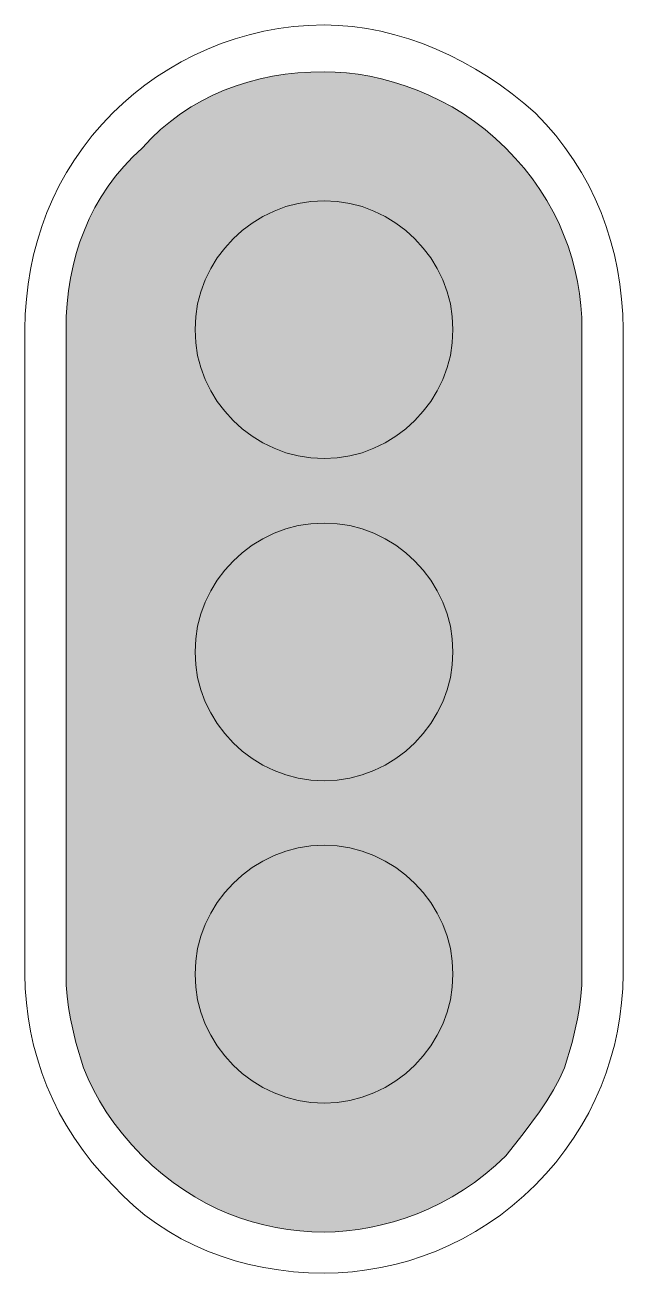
# Model space of a CAD drawing. Header units: metres. Extents: x 211 to 334, y 7 to 263.
import ezdxf

# ---------------------------------------------------------------- set-up
doc = ezdxf.new("R2010")
doc.units = ezdxf.units.M
for name, color, linetype, true_color in [('FILL_BLACK_000000', 7, 'Continuous', 0x000000), ('FILL_LIME_00FF00', 7, 'Continuous', 0x00ff00), ('FILL_RED_FF0000', 7, 'Continuous', 0xff0000), ('FILL_YELLOW_FFFF00', 7, 'Continuous', 0xffff00), ('STROKE_BLACK_000000', 7, 'Continuous', 0x000000)]:
    doc.layers.add(name, color=color, linetype=linetype, true_color=true_color)

msp = doc.modelspace()

# ---------------------------------------------------------------- hatches: boundary and pattern name
at = {"layer": 'FILL_BLACK_000000', "true_color": 0x000000}
h = msp.add_hatch(color=7, dxfattribs=at)
h.dxf.hatch_style = 1
h.paths.add_polyline_path([(219.81, 203.33), (219.98, 205.98), (220.26, 208.6), (220.67, 211.18), (221.19, 213.72), (221.84, 216.21), (222.61, 218.65), (223.5, 221.04), (224.52, 223.37), (225.67, 225.65), (226.95, 227.86), (228.36, 230), (229.9, 232.08), (231.58, 234.08), (233.4, 236), (235.35, 237.84), (237.19, 239.79), (239.11, 241.61), (241.11, 243.29), (243.19, 244.83), (245.33, 246.24), (247.54, 247.52), (249.82, 248.67), (252.15, 249.69), (254.54, 250.58), (256.98, 251.35), (259.47, 252), (262.01, 252.52), (264.59, 252.93), (267.21, 253.21), (269.86, 253.38), (272.55, 253.44), (274.83, 253.38), (277.15, 253.21), (279.51, 252.93), (281.91, 252.52), (284.32, 252), (286.75, 251.35), (289.18, 250.58), (291.6, 249.69), (294.01, 248.67), (296.4, 247.52), (298.75, 246.24), (301.07, 244.83), (303.33, 243.29), (305.54, 241.61), (307.68, 239.79), (309.75, 237.84), (311.7, 235.79), (313.52, 233.68), (315.2, 231.53), (316.74, 229.33), (318.15, 227.09), (319.43, 224.8), (320.58, 222.49), (321.6, 220.14), (322.49, 217.76), (323.26, 215.36), (323.91, 212.94), (324.43, 210.5), (324.84, 208.05), (325.12, 205.59), (325.29, 203.11), (325.35, 200.64), (325.35, 68.64), (325.29, 66.39), (325.12, 64.12), (324.84, 61.83), (324.45, 59.49), (323.32, 54.63), (321.75, 49.44), (320.74, 47.19), (319.54, 44.94), (318.16, 42.69), (316.65, 40.44), (313.31, 35.94), (309.75, 31.44), (307.68, 29.49), (305.54, 27.67), (303.33, 25.99), (301.07, 24.45), (298.75, 23.04), (296.4, 21.76), (294.01, 20.61), (291.6, 19.59), (289.18, 18.7), (286.75, 17.93), (284.32, 17.28), (281.91, 16.76), (279.51, 16.35), (277.15, 16.07), (274.83, 15.9), (272.55, 15.84), (270.08, 15.9), (267.6, 16.07), (265.14, 16.35), (262.69, 16.76), (260.25, 17.28), (257.83, 17.93), (255.43, 18.7), (253.05, 19.59), (250.7, 20.61), (248.39, 21.76), (246.1, 23.04), (243.86, 24.45), (241.66, 25.99), (239.51, 27.67), (237.4, 29.49), (235.35, 31.44), (233.21, 33.69), (231.28, 35.94), (229.55, 38.19), (228, 40.44), (226.62, 42.69), (225.39, 44.94), (224.31, 47.19), (223.35, 49.44), (221.77, 54.63), (220.65, 59.49), (220.26, 61.83), (219.97, 64.12), (219.81, 66.39), (219.75, 68.64), (219.75, 200.64), (219.81, 203.33)])
at = {"layer": 'FILL_LIME_00FF00', "true_color": 0x00ff00}
h = msp.add_hatch(color=7, dxfattribs=at)
h.dxf.hatch_style = 1
h.paths.add_polyline_path([(298.81, 65.97), (298.41, 63.37), (297.75, 60.86), (296.85, 58.44), (295.73, 56.14), (294.39, 53.96), (292.86, 51.92), (291.15, 50.04), (289.27, 48.33), (287.23, 46.8), (285.05, 45.46), (282.75, 44.34), (280.33, 43.44), (277.82, 42.78), (275.22, 42.38), (272.55, 42.24), (269.88, 42.38), (267.28, 42.78), (264.77, 43.44), (262.35, 44.34), (260.05, 45.46), (257.87, 46.8), (255.83, 48.33), (253.95, 50.04), (252.24, 51.92), (250.71, 53.96), (249.37, 56.14), (248.25, 58.44), (247.35, 60.86), (246.69, 63.37), (246.29, 65.97), (246.15, 68.64), (246.29, 71.31), (246.69, 73.91), (247.35, 76.42), (248.25, 78.84), (249.37, 81.14), (250.71, 83.32), (252.24, 85.36), (253.95, 87.24), (255.83, 88.95), (257.87, 90.48), (260.05, 91.82), (262.35, 92.94), (264.77, 93.84), (267.28, 94.5), (269.88, 94.9), (272.55, 95.04), (275.22, 94.9), (277.82, 94.5), (280.33, 93.84), (282.75, 92.94), (285.05, 91.82), (287.23, 90.48), (289.27, 88.95), (291.15, 87.24), (292.86, 85.36), (294.39, 83.32), (295.73, 81.14), (296.85, 78.84), (297.75, 76.42), (298.41, 73.91), (298.81, 71.31), (298.95, 68.64), (298.81, 65.97)])
at = {"layer": 'FILL_RED_FF0000', "true_color": 0xff0000}
h = msp.add_hatch(color=7, dxfattribs=at)
h.dxf.hatch_style = 1
h.paths.add_polyline_path([(298.81, 197.97), (298.41, 195.37), (297.75, 192.86), (296.85, 190.44), (295.73, 188.14), (294.39, 185.96), (292.86, 183.92), (291.15, 182.04), (289.27, 180.33), (287.23, 178.8), (285.05, 177.46), (282.75, 176.34), (280.33, 175.44), (277.82, 174.78), (275.22, 174.38), (272.55, 174.24), (269.88, 174.38), (267.28, 174.78), (264.77, 175.44), (262.35, 176.34), (260.05, 177.46), (257.87, 178.8), (255.83, 180.33), (253.95, 182.04), (252.24, 183.92), (250.71, 185.96), (249.37, 188.14), (248.25, 190.44), (247.35, 192.86), (246.69, 195.37), (246.29, 197.97), (246.15, 200.64), (246.29, 203.31), (246.69, 205.91), (247.35, 208.42), (248.25, 210.84), (249.37, 213.14), (250.71, 215.32), (252.24, 217.36), (253.95, 219.24), (255.83, 220.95), (257.87, 222.48), (260.05, 223.82), (262.35, 224.94), (264.77, 225.84), (267.28, 226.5), (269.88, 226.9), (272.55, 227.04), (275.22, 226.9), (277.82, 226.5), (280.33, 225.84), (282.75, 224.94), (285.05, 223.82), (287.23, 222.48), (289.27, 220.95), (291.15, 219.24), (292.86, 217.36), (294.39, 215.32), (295.73, 213.14), (296.85, 210.84), (297.75, 208.42), (298.41, 205.91), (298.81, 203.31), (298.95, 200.64), (298.81, 197.97)])
at = {"layer": 'FILL_YELLOW_FFFF00', "true_color": 0xffff00}
h = msp.add_hatch(color=7, dxfattribs=at)
h.dxf.hatch_style = 1
h.paths.add_polyline_path([(298.81, 131.97), (298.41, 129.37), (297.75, 126.86), (296.85, 124.44), (295.73, 122.14), (294.39, 119.96), (292.86, 117.92), (291.15, 116.04), (289.27, 114.33), (287.23, 112.8), (285.05, 111.46), (282.75, 110.34), (280.33, 109.44), (277.82, 108.78), (275.22, 108.38), (272.55, 108.24), (269.88, 108.38), (267.28, 108.78), (264.77, 109.44), (262.35, 110.34), (260.05, 111.46), (257.87, 112.8), (255.83, 114.33), (253.95, 116.04), (252.24, 117.92), (250.71, 119.96), (249.37, 122.14), (248.25, 124.44), (247.35, 126.86), (246.69, 129.37), (246.29, 131.97), (246.15, 134.64), (246.29, 137.31), (246.69, 139.91), (247.35, 142.42), (248.25, 144.84), (249.37, 147.14), (250.71, 149.32), (252.24, 151.36), (253.95, 153.24), (255.83, 154.95), (257.87, 156.48), (260.05, 157.82), (262.35, 158.94), (264.77, 159.84), (267.28, 160.5), (269.88, 160.9), (272.55, 161.04), (275.22, 160.9), (277.82, 160.5), (280.33, 159.84), (282.75, 158.94), (285.05, 157.82), (287.23, 156.48), (289.27, 154.95), (291.15, 153.24), (292.86, 151.36), (294.39, 149.32), (295.73, 147.14), (296.85, 144.84), (297.75, 142.42), (298.41, 139.91), (298.81, 137.31), (298.95, 134.64), (298.81, 131.97)])

# ---------------------------------------------------------------- linework, layer by layer
at = {"layer": 'FILL_BLACK_000000', "lineweight": 0, "true_color": 0x000000}
msp.add_lwpolyline([(219.81, 203.33), (219.98, 205.98), (220.26, 208.6), (220.67, 211.18), (221.19, 213.72), (221.84, 216.21), (222.61, 218.65), (223.5, 221.04), (224.52, 223.37), (225.67, 225.65), (226.95, 227.86), (228.36, 230), (229.9, 232.08), (231.58, 234.08), (233.4, 236), (235.35, 237.84), (237.19, 239.79), (239.11, 241.61), (241.11, 243.29), (243.19, 244.83), (245.33, 246.24), (247.54, 247.52), (249.82, 248.67), (252.15, 249.69), (254.54, 250.58), (256.98, 251.35), (259.47, 252), (262.01, 252.52), (264.59, 252.93), (267.21, 253.21), (269.86, 253.38), (272.55, 253.44), (274.83, 253.38), (277.15, 253.21), (279.51, 252.93), (281.91, 252.52), (284.32, 252), (286.75, 251.35), (289.18, 250.58), (291.6, 249.69), (294.01, 248.67), (296.4, 247.52), (298.75, 246.24), (301.07, 244.83), (303.33, 243.29), (305.54, 241.61), (307.68, 239.79), (309.75, 237.84), (311.7, 235.79), (313.52, 233.68), (315.2, 231.53), (316.74, 229.33), (318.15, 227.09), (319.43, 224.8), (320.58, 222.49), (321.6, 220.14), (322.49, 217.76), (323.26, 215.36), (323.91, 212.94), (324.43, 210.5), (324.84, 208.05), (325.12, 205.59), (325.29, 203.11), (325.35, 200.64), (325.35, 68.64), (325.29, 66.39), (325.12, 64.12), (324.84, 61.83), (324.45, 59.49), (323.32, 54.63), (321.75, 49.44), (320.74, 47.19), (319.54, 44.94), (318.16, 42.69), (316.65, 40.44), (313.31, 35.94), (309.75, 31.44), (307.68, 29.49), (305.54, 27.67), (303.33, 25.99), (301.07, 24.45), (298.75, 23.04), (296.4, 21.76), (294.01, 20.61), (291.6, 19.59), (289.18, 18.7), (286.75, 17.93), (284.32, 17.28), (281.91, 16.76), (279.51, 16.35), (277.15, 16.07), (274.83, 15.9), (272.55, 15.84), (270.08, 15.9), (267.6, 16.07), (265.14, 16.35), (262.69, 16.76), (260.25, 17.28), (257.83, 17.93), (255.43, 18.7), (253.05, 19.59), (250.7, 20.61), (248.39, 21.76), (246.1, 23.04), (243.86, 24.45), (241.66, 25.99), (239.51, 27.67), (237.4, 29.49), (235.35, 31.44), (233.21, 33.69), (231.28, 35.94), (229.55, 38.19), (228, 40.44), (226.62, 42.69), (225.39, 44.94), (224.31, 47.19), (223.35, 49.44), (221.77, 54.63), (220.65, 59.49), (220.26, 61.83), (219.97, 64.12), (219.81, 66.39), (219.75, 68.64), (219.75, 200.64)], close=True, dxfattribs=at)
at = {"layer": 'FILL_LIME_00FF00', "lineweight": 0, "true_color": 0x00ff00}
msp.add_lwpolyline([(298.81, 65.97), (298.41, 63.37), (297.75, 60.86), (296.85, 58.44), (295.73, 56.14), (294.39, 53.96), (292.86, 51.92), (291.15, 50.04), (289.27, 48.33), (287.23, 46.8), (285.05, 45.46), (282.75, 44.34), (280.33, 43.44), (277.82, 42.78), (275.22, 42.38), (272.55, 42.24), (269.88, 42.38), (267.28, 42.78), (264.77, 43.44), (262.35, 44.34), (260.05, 45.46), (257.87, 46.8), (255.83, 48.33), (253.95, 50.04), (252.24, 51.92), (250.71, 53.96), (249.37, 56.14), (248.25, 58.44), (247.35, 60.86), (246.69, 63.37), (246.29, 65.97), (246.15, 68.64), (246.29, 71.31), (246.69, 73.91), (247.35, 76.42), (248.25, 78.84), (249.37, 81.14), (250.71, 83.32), (252.24, 85.36), (253.95, 87.24), (255.83, 88.95), (257.87, 90.48), (260.05, 91.82), (262.35, 92.94), (264.77, 93.84), (267.28, 94.5), (269.88, 94.9), (272.55, 95.04), (275.22, 94.9), (277.82, 94.5), (280.33, 93.84), (282.75, 92.94), (285.05, 91.82), (287.23, 90.48), (289.27, 88.95), (291.15, 87.24), (292.86, 85.36), (294.39, 83.32), (295.73, 81.14), (296.85, 78.84), (297.75, 76.42), (298.41, 73.91), (298.81, 71.31), (298.95, 68.64)], close=True, dxfattribs=at)
at = {"layer": 'FILL_RED_FF0000', "lineweight": 0, "true_color": 0xff0000}
msp.add_lwpolyline([(298.81, 197.97), (298.41, 195.37), (297.75, 192.86), (296.85, 190.44), (295.73, 188.14), (294.39, 185.96), (292.86, 183.92), (291.15, 182.04), (289.27, 180.33), (287.23, 178.8), (285.05, 177.46), (282.75, 176.34), (280.33, 175.44), (277.82, 174.78), (275.22, 174.38), (272.55, 174.24), (269.88, 174.38), (267.28, 174.78), (264.77, 175.44), (262.35, 176.34), (260.05, 177.46), (257.87, 178.8), (255.83, 180.33), (253.95, 182.04), (252.24, 183.92), (250.71, 185.96), (249.37, 188.14), (248.25, 190.44), (247.35, 192.86), (246.69, 195.37), (246.29, 197.97), (246.15, 200.64), (246.29, 203.31), (246.69, 205.91), (247.35, 208.42), (248.25, 210.84), (249.37, 213.14), (250.71, 215.32), (252.24, 217.36), (253.95, 219.24), (255.83, 220.95), (257.87, 222.48), (260.05, 223.82), (262.35, 224.94), (264.77, 225.84), (267.28, 226.5), (269.88, 226.9), (272.55, 227.04), (275.22, 226.9), (277.82, 226.5), (280.33, 225.84), (282.75, 224.94), (285.05, 223.82), (287.23, 222.48), (289.27, 220.95), (291.15, 219.24), (292.86, 217.36), (294.39, 215.32), (295.73, 213.14), (296.85, 210.84), (297.75, 208.42), (298.41, 205.91), (298.81, 203.31), (298.95, 200.64)], close=True, dxfattribs=at)
at = {"layer": 'FILL_YELLOW_FFFF00', "lineweight": 0, "true_color": 0xffff00}
msp.add_lwpolyline([(298.81, 131.97), (298.41, 129.37), (297.75, 126.86), (296.85, 124.44), (295.73, 122.14), (294.39, 119.96), (292.86, 117.92), (291.15, 116.04), (289.27, 114.33), (287.23, 112.8), (285.05, 111.46), (282.75, 110.34), (280.33, 109.44), (277.82, 108.78), (275.22, 108.38), (272.55, 108.24), (269.88, 108.38), (267.28, 108.78), (264.77, 109.44), (262.35, 110.34), (260.05, 111.46), (257.87, 112.8), (255.83, 114.33), (253.95, 116.04), (252.24, 117.92), (250.71, 119.96), (249.37, 122.14), (248.25, 124.44), (247.35, 126.86), (246.69, 129.37), (246.29, 131.97), (246.15, 134.64), (246.29, 137.31), (246.69, 139.91), (247.35, 142.42), (248.25, 144.84), (249.37, 147.14), (250.71, 149.32), (252.24, 151.36), (253.95, 153.24), (255.83, 154.95), (257.87, 156.48), (260.05, 157.82), (262.35, 158.94), (264.77, 159.84), (267.28, 160.5), (269.88, 160.9), (272.55, 161.04), (275.22, 160.9), (277.82, 160.5), (280.33, 159.84), (282.75, 158.94), (285.05, 157.82), (287.23, 156.48), (289.27, 154.95), (291.15, 153.24), (292.86, 151.36), (294.39, 149.32), (295.73, 147.14), (296.85, 144.84), (297.75, 142.42), (298.41, 139.91), (298.81, 137.31), (298.95, 134.64)], close=True, dxfattribs=at)
at = {"layer": 'STROKE_BLACK_000000', "lineweight": 0, "true_color": 0x000000}
msp.add_lwpolyline([(211.35, 200.64), (211.42, 203.78), (211.63, 206.88), (211.98, 209.95), (212.47, 212.98), (213.11, 215.97), (213.88, 218.91), (214.8, 221.8), (215.85, 224.64), (217.05, 227.42), (218.38, 230.15), (219.86, 232.81), (221.47, 235.4), (223.23, 237.93), (225.13, 240.38), (227.17, 242.75), (229.35, 245.04), (231.43, 247.02), (233.62, 248.91), (235.91, 250.71), (238.29, 252.41), (240.77, 254), (243.34, 255.48), (245.98, 256.85), (248.7, 258.09), (251.49, 259.21), (254.35, 260.19), (257.26, 261.04), (260.23, 261.75), (263.25, 262.3), (266.31, 262.71), (269.41, 262.96), (272.55, 263.04), (275.47, 262.96), (278.39, 262.71), (281.3, 262.3), (284.19, 261.75), (287.07, 261.04), (289.91, 260.19), (292.72, 259.21), (295.5, 258.09), (298.23, 256.85), (300.92, 255.48), (303.56, 254), (306.13, 252.41), (308.64, 250.71), (311.09, 248.91), (313.46, 247.02), (315.75, 245.04), (317.93, 242.75), (319.97, 240.38), (321.87, 237.93), (323.62, 235.4), (325.24, 232.81), (326.72, 230.15), (328.05, 227.42), (329.25, 224.64), (330.3, 221.8), (331.22, 218.91), (331.99, 215.97), (332.62, 212.98), (333.12, 209.95), (333.47, 206.88), (333.68, 203.78), (333.75, 200.64), (333.75, 68.64), (333.68, 65.72), (333.47, 62.8), (333.12, 59.89), (332.62, 57), (331.99, 54.12), (331.22, 51.28), (330.3, 48.47), (329.25, 45.69), (328.05, 42.96), (326.72, 40.27), (325.24, 37.63), (323.62, 35.06), (321.87, 32.55), (319.97, 30.1), (317.93, 27.73), (315.75, 25.44), (313.46, 23.26), (311.09, 21.22), (308.64, 19.32), (306.13, 17.56), (303.56, 15.95), (300.92, 14.47), (298.23, 13.14), (295.5, 11.94), (292.72, 10.89), (289.91, 9.97), (287.07, 9.2), (284.19, 8.56), (281.3, 8.07), (278.39, 7.72), (275.47, 7.51), (272.55, 7.44), (269.41, 7.51), (266.31, 7.72), (263.25, 8.07), (260.23, 8.56), (257.26, 9.2), (254.35, 9.97), (251.49, 10.89), (248.7, 11.94), (245.98, 13.14), (243.34, 14.47), (240.77, 15.95), (238.29, 17.56), (235.91, 19.32), (233.62, 21.22), (231.43, 23.26), (229.35, 25.44), (227.17, 27.73), (225.13, 30.1), (223.23, 32.55), (221.47, 35.06), (219.86, 37.63), (218.38, 40.27), (217.05, 42.96), (215.85, 45.69), (214.8, 48.47), (213.88, 51.28), (213.11, 54.12), (212.47, 57), (211.98, 59.89), (211.63, 62.8), (211.42, 65.72), (211.35, 68.64), (211.35, 200.64)], dxfattribs=at)

doc.saveas('drawing.dxf')
